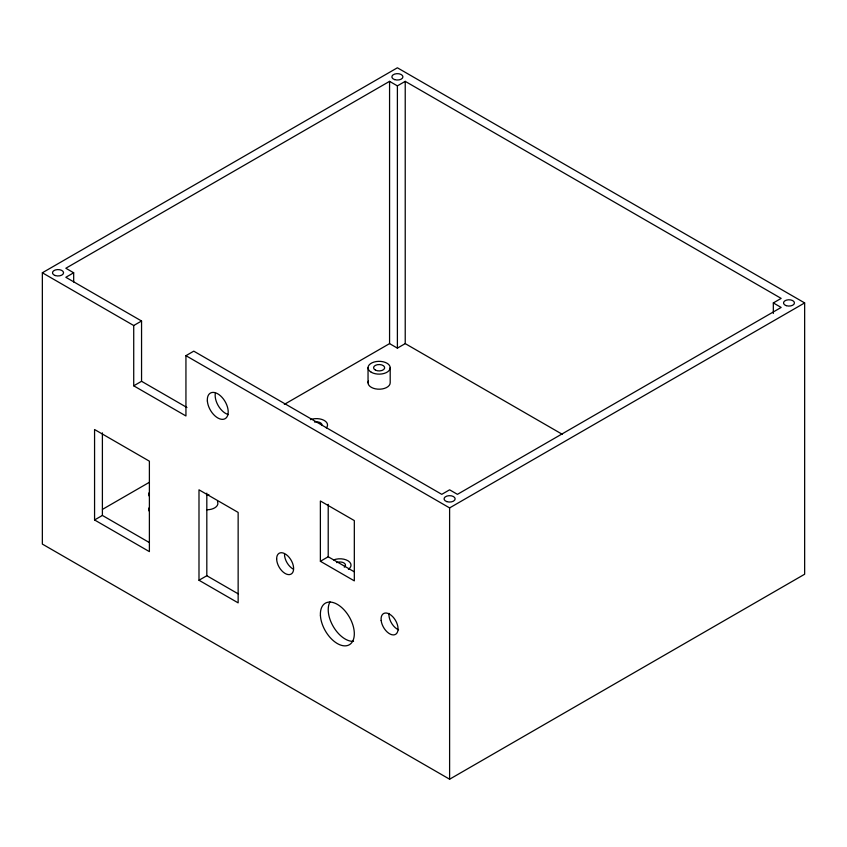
<?xml version="1.0" encoding="UTF-8"?>
<svg xmlns="http://www.w3.org/2000/svg" width="847" height="847" viewBox="0 0 847 847"><rect width="100%" height="100%" fill="white"/><g stroke="black" fill="none" stroke-linecap="round" stroke-linejoin="round"><path stroke-width="1.27" d="M42.35 272.776L397.391 67.792L804.65 302.919L804.65 574.224L449.609 779.208L42.35 544.081L42.35 272.776L133.72 325.523L141.555 321.002L141.555 381.298L186.954 407.513M773.322 313.464L773.322 302.919L781.156 298.398L405.226 81.354L397.391 85.875L389.567 81.354L65.844 268.255L73.678 272.776L73.678 281.998M73.678 272.776L65.844 277.297L141.555 321.002M133.72 325.523L133.72 385.819L141.555 381.298M133.72 385.819L185.938 415.962L185.938 355.676L193.762 351.156L441.774 494.341L449.609 489.82L457.433 494.341L781.156 307.44L773.322 302.919M102.445 509.386L149.347 482.303M284.327 404.379L389.567 343.617L397.391 348.138L405.226 343.617L562.249 434.278M94.568 519.963L149.39 551.619L149.39 461.181L94.568 429.524L94.568 519.963L102.392 515.442L149.22 542.482M198.992 580.248L238.145 602.863L238.145 512.424L198.992 489.82L198.992 580.248L206.816 575.727L238.145 593.821M320.378 561.286L354.321 580.873L354.321 520.587L320.378 500.99L320.378 561.286L328.213 556.765L354.237 571.789M185.938 355.676L449.609 507.904L804.65 302.919M449.609 507.904L449.609 779.208M405.226 81.354L405.226 343.617M397.391 85.875L397.391 348.138M390.192 367.736L390.192 382.802A11.075 6.395 0 0 1 377.677 389.144A11.075 6.395 0 0 1 368.424 381.15M389.567 81.354L389.567 343.617M368.043 367.736L368.043 382.802M328.213 504.336L328.213 556.765M206.816 493.155L206.816 575.727M102.392 432.87L102.392 515.442M217.478 501.657A11.075 6.395 0 0 1 206.954 509.778M149.125 511.069A11.075 6.395 0 0 1 149.125 507.755M293.147 569.046A11.996 6.924 60 0 1 284.486 554.457M398.577 629.819A11.996 6.924 60 0 1 388.974 613.387M353.538 641.317A24.002 13.859 60 0 1 333.474 626.865A24.002 13.859 60 0 1 330.034 601.868M228.372 414.585A14.77 8.523 60 0 1 215.297 393.4M149.125 495.993A11.075 6.395 0 0 1 149.125 492.689M208.881 494.595A11.075 6.395 0 0 1 206.954 494.712M310.468 419.636A11.075 6.395 0 0 1 323.903 420.271A11.075 6.395 0 0 1 326.317 427.936M314.491 422.018A5.537 3.197 0 0 1 321.934 425.512M333.654 559.92A11.075 6.395 0 0 1 348.159 560.883A11.075 6.395 0 0 1 348.413 569.311M336.672 562.609A5.537 3.197 0 0 1 343.956 562.969A5.537 3.197 0 0 1 344.284 567.172M55.246 275.54A5.537 3.197 0 0 0 63.557 272.776A5.537 3.197 0 0 0 55.246 270.002A5.537 3.197 0 0 0 55.246 275.54M394.628 79.607A5.537 3.197 0 0 0 402.928 76.833A5.537 3.197 0 0 0 394.628 74.07A5.537 3.197 0 0 0 394.628 79.607M786.26 305.651A5.453 3.144 0 0 0 794.444 302.919A5.453 3.144 0 0 0 786.26 300.187A5.453 3.144 0 0 0 786.26 305.651M446.835 501.625A5.537 3.197 0 0 0 455.146 498.862A5.537 3.197 0 0 0 446.835 496.088A5.537 3.197 0 0 0 446.835 501.625M276.651 558.978A11.996 6.924 60 0 0 289.536 574.594A11.996 6.924 60 0 0 289.219 557.442A11.996 6.924 60 0 0 276.651 558.978M381.161 620.47A11.996 6.924 60 0 0 394.787 634.699A11.996 6.924 60 0 0 392.743 616.711A11.996 6.924 60 0 0 381.161 620.47M320.41 615.293A24.002 13.859 60 0 0 346.656 645.721A24.002 13.859 60 0 0 344.994 610.878A24.002 13.859 60 0 0 320.41 615.293M207.367 401.012A14.77 8.523 60 0 0 223.82 419.201A14.77 8.523 60 0 0 222.105 397.423A14.77 8.523 60 0 0 207.367 401.012M371.282 372.257A11.075 6.395 0 0 0 389.821 369.387A11.075 6.395 0 0 0 376.248 361.553A11.075 6.395 0 0 0 371.282 372.257M375.496 370.15A5.537 3.197 0 0 0 384.559 368.339A5.537 3.197 0 0 0 377.307 364.708A5.537 3.197 0 0 0 375.496 370.15"/></g></svg>
